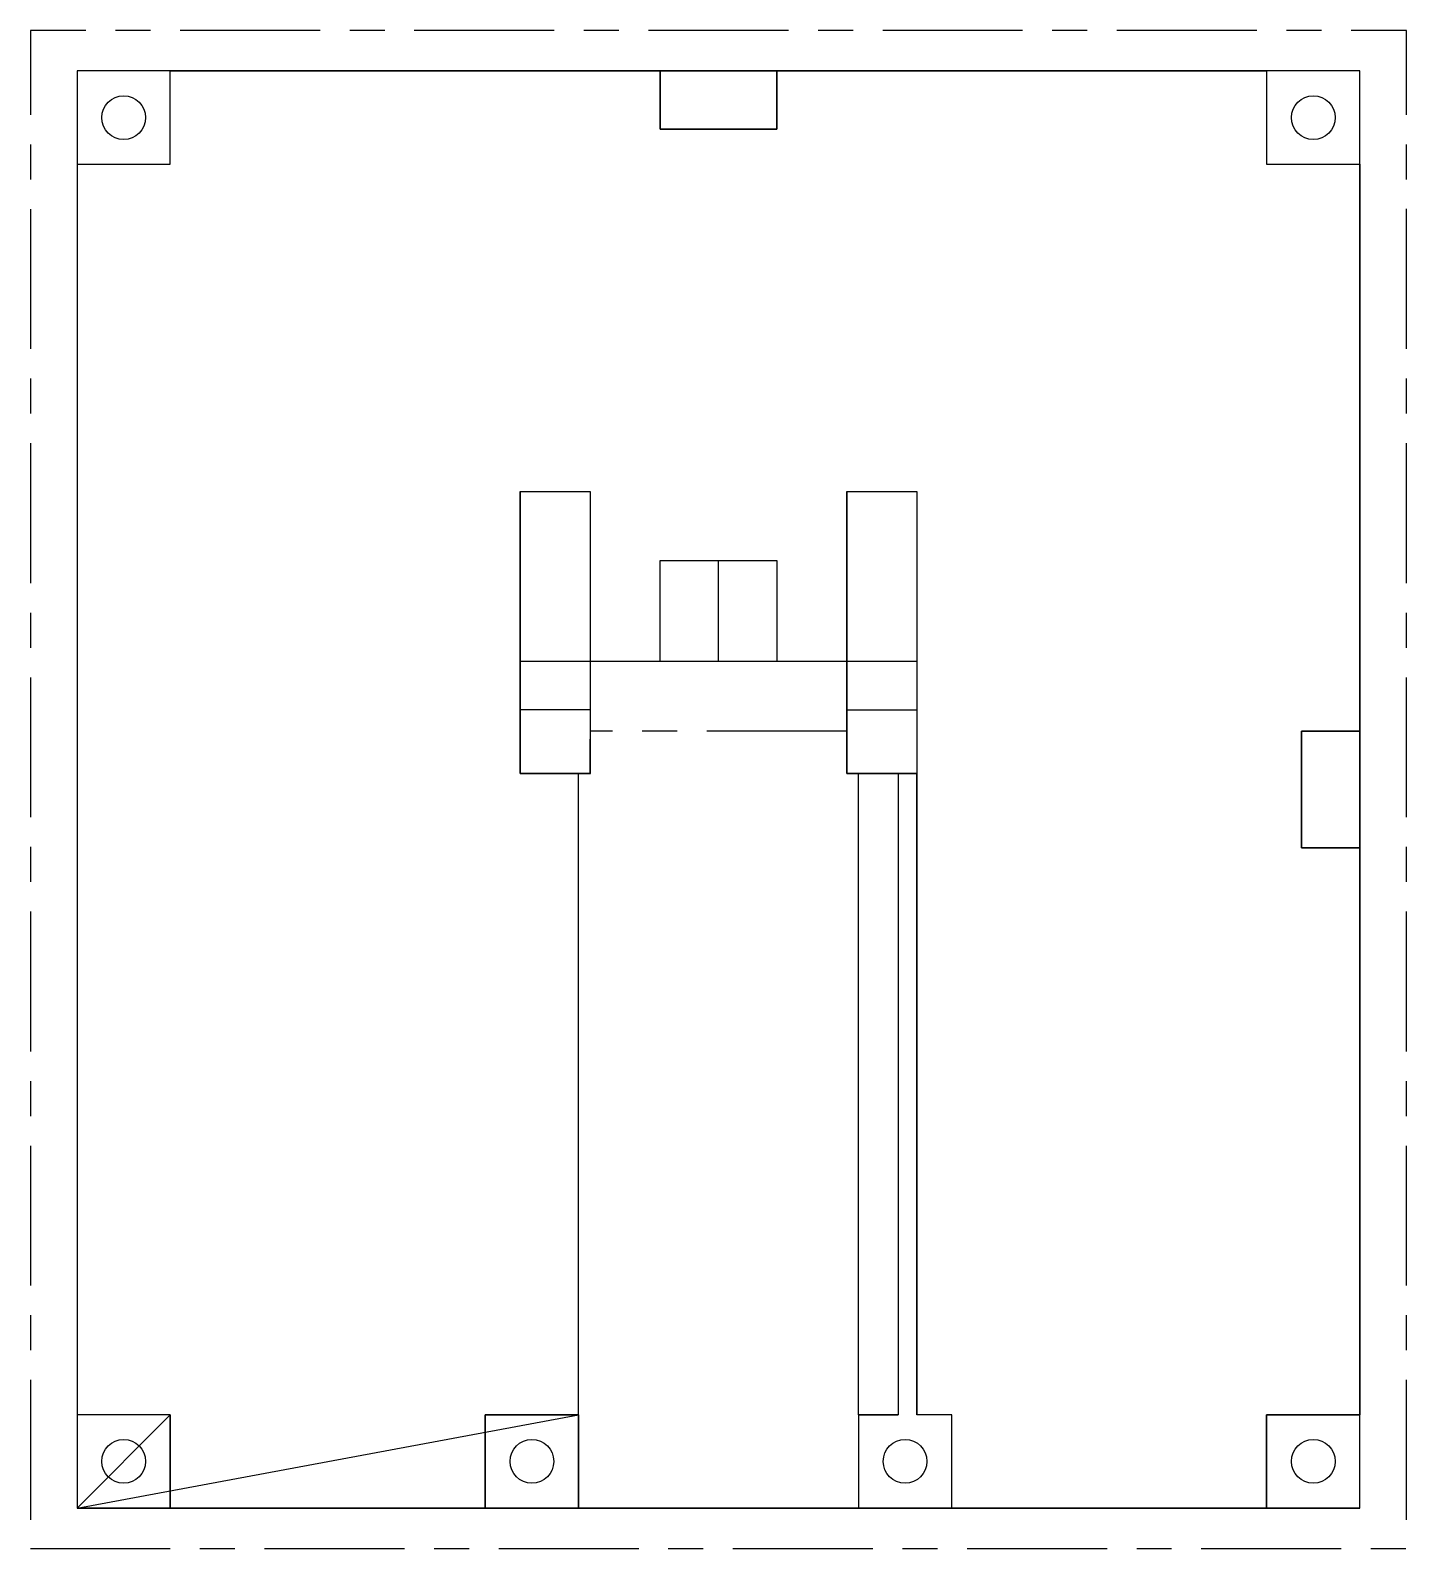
# Model space of a CAD drawing. Header units: inches. Extents: x 0 to 4.65, y -0.1 to 5.02.
import ezdxf

# ---------------------------------------------------------------- set-up
doc = ezdxf.new("R2010")
doc.units = ezdxf.units.IN
doc.header["$MEASUREMENT"] = 0
doc.linetypes.add('CHAIN', pattern=[0.7087, 0.4724, -0.0591, 0.1181, -0.0591])

msp = doc.modelspace()

# ---------------------------------------------------------------- linework, layer by layer
for p, q in [((0.1575, 4.8839), (0.1575, 0.0328)), ((0.4724, 4.569), (0.4724, 4.8839)), ((0.4724, 4.8839), (4.1732, 4.8839)), ((2.126, 4.8839), (0.4724, 4.8839)), ((4.1732, 4.8839), (2.5197, 4.8839)), ((0.1575, 4.569), (0.1575, 0.3478)), ((4.4882, 4.569), (4.4882, 0.3478)), ((4.4882, 2.6552), (4.4882, 4.569)), ((1.6535, 3.4646), (1.6535, 2.7268)), ((1.6535, 2.6282), (1.6535, 3.4646)), ((1.6535, 3.4646), (1.8898, 3.4646)), ((1.6535, 3.4646), (1.6535, 2.7268)), ((1.6535, 3.4646), (1.6535, 2.7268)), ((1.8898, 3.4646), (1.8898, 2.7268)), ((1.8898, 3.4646), (1.8898, 2.6282)), ((1.8898, 3.4646), (1.8898, 2.7268)), ((1.8898, 3.4646), (1.8898, 2.7268)), ((2.7559, 3.4646), (2.7559, 2.7268)), ((2.7559, 3.4646), (2.9921, 3.4646)), ((2.7559, 3.4646), (2.7559, 2.7268)), ((2.7559, 2.512), (2.7559, 3.4646)), ((2.7559, 3.4646), (2.7559, 2.7268)), ((2.9921, 3.4646), (2.9921, 2.7268)), ((2.9921, 3.4646), (2.9921, 2.7268)), ((2.9921, 3.4646), (2.9921, 0.3478)), ((1.6535, 2.512), (1.6535, 2.8913)), ((1.6535, 2.8913), (1.8898, 2.8913)), ((1.8898, 2.8913), (1.8898, 2.512)), ((1.8898, 2.8913), (2.7559, 2.8913)), ((2.7559, 2.8913), (2.9921, 2.8913)), ((2.7559, 2.512), (2.7559, 2.8913)), ((2.9921, 2.8913), (2.9921, 2.512)), ((1.6535, 2.7268), (1.6535, 2.5836)), ((1.8898, 2.7268), (1.6535, 2.7268)), ((1.8898, 2.7268), (1.8898, 2.5836)), ((2.7559, 2.7268), (2.9921, 2.7268)), ((2.7559, 2.7268), (2.7559, 2.5836)), ((2.9921, 2.7268), (2.9921, 2.5836)), ((1.8898, 2.7005), (1.8898, 2.6099)), ((2.7559, 2.7005), (2.7559, 2.6099)), ((1.6535, 2.6282), (1.6535, 2.512)), ((1.8898, 2.5101), (1.8898, 2.6282)), ((1.6535, 2.5836), (1.6535, 2.512)), ((1.8898, 2.5836), (1.8898, 2.512)), ((2.7559, 2.5836), (2.7559, 2.512)), ((2.9921, 2.5836), (2.9921, 2.512)), ((1.6535, 2.512), (1.8898, 2.512)), ((1.8898, 2.512), (1.6535, 2.512)), ((1.6535, 2.512), (1.8898, 2.512)), ((1.8898, 2.512), (1.6535, 2.512)), ((1.8504, 0.3478), (1.8504, 2.512)), ((1.8898, 2.5101), (1.8898, 2.512)), ((2.7559, 2.512), (2.9921, 2.512)), ((2.9291, 2.512), (2.7559, 2.512)), ((2.9291, 2.512), (2.7559, 2.512)), ((2.7953, 0.3478), (2.7953, 2.512)), ((4.4882, 0.3478), (4.4882, 2.2615)), ((2.9291, 0.3478), (2.7953, 0.3478)), ((4.4882, 0.0328), (4.4882, 0.3478)), ((0.1575, 0.0328), (1.8504, 0.0328)), ((0.4724, 0.0328), (1.5354, 0.0328)), ((1.8504, 0.0328), (2.7953, 0.0328)), ((4.1732, 0.0328), (3.1102, 0.0328)), ((3.1102, 0.0328), (4.1732, 0.0328))]:
    msp.add_line(p, q)
at = {"linetype": 'CHAIN'}
for p, q in [((2.126, 4.8839), (0.4724, 4.8839)), ((2.126, 4.6871), (2.126, 4.8839)), ((2.5197, 4.8839), (2.5197, 4.6871)), ((4.1732, 4.8839), (2.5197, 4.8839)), ((2.5197, 4.6871), (2.126, 4.6871)), ((0.1575, 4.569), (0.1575, 0.3478)), ((4.4882, 2.6552), (4.4882, 4.569)), ((2.3228, 2.8913), (2.3228, 3.2318)), ((1.6535, 2.512), (1.6535, 2.8913)), ((1.6535, 2.8913), (1.8898, 2.8913)), ((1.8898, 2.8913), (1.8898, 2.512)), ((2.7559, 2.8913), (2.9921, 2.8913)), ((2.7559, 2.512), (2.7559, 2.8913)), ((2.9921, 2.8913), (2.9921, 2.512)), ((1.8898, 2.7005), (1.8898, 2.6099)), ((2.7559, 2.7005), (2.7559, 2.6099)), ((2.7559, 2.6552), (1.8898, 2.6552)), ((4.2913, 2.6552), (4.4882, 2.6552)), ((4.2913, 2.2615), (4.2913, 2.6552)), ((1.8898, 2.512), (1.6535, 2.512)), ((2.9291, 2.512), (2.7559, 2.512)), ((4.4882, 2.2615), (4.2913, 2.2615)), ((4.4882, 0.3478), (4.4882, 2.2615)), ((0.4724, 0.3478), (0.4724, 0.0328)), ((1.5354, 0.0328), (1.5354, 0.3478)), ((1.5354, 0.3478), (1.8504, 0.3478)), ((1.8504, 0.3478), (1.8504, 0.0328)), ((2.7953, 0.3478), (2.9291, 0.3478)), ((4.1732, 0.3478), (4.4882, 0.3478)), ((4.1732, 0.0328), (4.1732, 0.3478)), ((0.1575, 0.0328), (0.4724, 0.0328)), ((0.4724, 0.0328), (1.5354, 0.0328)), ((1.8504, 0.0328), (2.7953, 0.0328)), ((3.1102, 0.0328), (4.1732, 0.0328))]:
    msp.add_line(p, q, dxfattribs=at)
at = {"linetype": 'CHAIN', "flags": 128}
for points in [[(0, -0.1042), (4.6457, -0.1042), (4.6457, 5.0209), (0, 5.0209)], [(0, -0.1042), (4.6457, -0.1042), (4.6457, 5.0209), (0, 5.0209)], [(0.1575, 4.569), (0.4724, 4.569), (0.4724, 4.8839), (0.1575, 4.8839)], [(0.1575, 4.569), (0.4724, 4.569), (0.4724, 4.8839), (0.1575, 4.8839)], [(0.1575, 4.569), (0.4724, 4.569), (0.4724, 4.8839), (0.1575, 4.8839)], [(0.1575, 4.569), (0.4724, 4.569), (0.4724, 4.8839), (0.1575, 4.8839)], [(0.1575, 4.569), (0.4724, 4.569), (0.4724, 4.8839), (0.1575, 4.8839)], [(0.1575, 4.569), (0.4724, 4.569), (0.4724, 4.8839), (0.1575, 4.8839)], [(0.1575, 4.569), (0.4724, 4.569), (0.4724, 4.8839), (0.1575, 4.8839)], [(0.1575, 4.569), (0.4724, 4.569), (0.4724, 4.8839), (0.1575, 4.8839)], [(0.1575, 4.569), (0.4724, 4.569), (0.4724, 4.8839), (0.1575, 4.8839)], [(2.5197, 4.8839), (2.126, 4.8839), (2.126, 4.6871), (2.5197, 4.6871)], [(4.4882, 4.569), (4.4882, 4.8839), (4.1732, 4.8839), (4.1732, 4.569)], [(4.4882, 4.569), (4.4882, 4.8839), (4.1732, 4.8839), (4.1732, 4.569)], [(4.1732, 4.8839), (4.1732, 4.569), (4.4882, 4.569), (4.4882, 4.8839)], [(4.4882, 2.2615), (4.4882, 2.6552), (4.2913, 2.6552), (4.2913, 2.2615)], [(3.1102, 0.0328), (3.1102, 0.3478), (2.9921, 0.3478), (2.9921, 2.512), (2.9291, 2.512), (2.9291, 0.3478), (2.7953, 0.3478), (2.7953, 0.0328)], [(3.1102, 0.0328), (3.1102, 0.3478), (2.9921, 0.3478), (2.9921, 2.512), (2.9291, 2.512), (2.9291, 0.3478), (2.7953, 0.3478), (2.7953, 0.0328)], [(2.9921, 2.512), (2.9291, 2.512), (2.9291, 0.3478), (2.7953, 0.3478), (2.7953, 0.0328), (3.1102, 0.0328), (3.1102, 0.3478), (2.9921, 0.3478)], [(2.9921, 2.512), (2.9291, 2.512), (2.9291, 0.3478), (2.7953, 0.3478), (2.7953, 0.0328), (3.1102, 0.0328), (3.1102, 0.3478), (2.9921, 0.3478)], [(2.9291, 2.512), (2.9291, 0.3478), (2.7953, 0.3478), (2.7953, 0.0328), (3.1102, 0.0328), (3.1102, 0.3478), (2.9921, 0.3478), (2.9921, 2.512)], [(2.9921, 0.3478), (2.9921, 2.512), (2.9291, 2.512), (2.9291, 0.3478), (2.7953, 0.3478), (2.7953, 0.0328), (3.1102, 0.0328), (3.1102, 0.3478)], [(2.9921, 2.512), (2.9291, 2.512), (2.9291, 0.3478), (2.7953, 0.3478), (2.7953, 0.0328), (3.1102, 0.0328), (3.1102, 0.3478), (2.9921, 0.3478)], [(2.9921, 0.3478), (2.9921, 2.512), (2.9291, 2.512), (2.9291, 0.3478), (2.7953, 0.3478), (2.7953, 0.0328), (3.1102, 0.0328), (3.1102, 0.3478)], [(2.9291, 0.3478), (2.7953, 0.3478), (2.7953, 0.0328), (3.1102, 0.0328), (3.1102, 0.3478), (2.9921, 0.3478), (2.9921, 2.512), (2.9291, 2.512)], [(2.9921, 2.512), (2.9291, 2.512), (2.9291, 0.3478), (2.7953, 0.3478), (2.7953, 0.0328), (3.1102, 0.0328), (3.1102, 0.3478), (2.9921, 0.3478)], [(2.9291, 0.3478), (2.7953, 0.3478), (2.7953, 0.0328), (3.1102, 0.0328), (3.1102, 0.3478), (2.9921, 0.3478), (2.9921, 2.512), (2.9291, 2.512)], [(2.9291, 2.512), (2.9291, 0.3478), (2.7953, 0.3478), (2.7953, 0.0328), (3.1102, 0.0328), (3.1102, 0.3478), (2.9921, 0.3478), (2.9921, 2.512)], [(2.9921, 2.512), (2.9291, 2.512), (2.9291, 0.3478), (2.7953, 0.3478), (2.7953, 0.0328), (3.1102, 0.0328), (3.1102, 0.3478), (2.9921, 0.3478)], [(2.9921, 2.512), (2.9291, 2.512), (2.9291, 0.3478), (2.7953, 0.3478), (2.7953, 0.0328), (3.1102, 0.0328), (3.1102, 0.3478), (2.9921, 0.3478)], [(2.9921, 2.512), (2.9291, 2.512), (2.9291, 0.3478), (2.7953, 0.3478), (2.7953, 0.0328), (3.1102, 0.0328), (3.1102, 0.3478), (2.9921, 0.3478)], [(2.9921, 2.512), (2.9291, 2.512), (2.9291, 0.3478), (2.7953, 0.3478), (2.7953, 0.0328), (3.1102, 0.0328), (3.1102, 0.3478), (2.9921, 0.3478)], [(2.9921, 2.512), (2.9291, 2.512), (2.9291, 0.3478), (2.7953, 0.3478), (2.7953, 0.0328), (3.1102, 0.0328), (3.1102, 0.3478), (2.9921, 0.3478)], [(2.9921, 2.512), (2.9291, 2.512), (2.9291, 0.3478), (2.7953, 0.3478), (2.7953, 0.0328), (3.1102, 0.0328), (3.1102, 0.3478), (2.9921, 0.3478)], [(2.9921, 2.512), (2.9291, 2.512), (2.9291, 0.3478), (2.7953, 0.3478), (2.7953, 0.0328), (3.1102, 0.0328), (3.1102, 0.3478), (2.9921, 0.3478)], [(2.9291, 2.512), (2.9291, 0.3478), (2.7953, 0.3478), (2.7953, 0.0328), (3.1102, 0.0328), (3.1102, 0.3478), (2.9921, 0.3478), (2.9921, 2.512)], [(2.9291, 2.512), (2.9291, 0.3478), (2.7953, 0.3478), (2.7953, 0.0328), (3.1102, 0.0328), (3.1102, 0.3478), (2.9921, 0.3478), (2.9921, 2.512)], [(2.7953, 0.0328), (3.1102, 0.0328), (3.1102, 0.3478), (2.9921, 0.3478), (2.9921, 2.512), (2.9291, 2.512), (2.9291, 0.3478), (2.7953, 0.3478)], [(0.1575, 0.0328), (0.4724, 0.0328), (0.4724, 0.3478), (0.1575, 0.3478)], [(0.1575, 0.3478), (0.1575, 0.0328), (0.4724, 0.0328), (0.4724, 0.3478)], [(1.5354, 0.0328), (1.8504, 0.0328), (1.8504, 0.3478), (1.5354, 0.3478)], [(1.5354, 0.0328), (1.8504, 0.0328), (1.8504, 0.3478), (1.5354, 0.3478)], [(1.5354, 0.0328), (1.8504, 0.0328), (1.8504, 0.3478), (1.5354, 0.3478)], [(4.1732, 0.0328), (4.4882, 0.0328), (4.4882, 0.3478), (4.1732, 0.3478)], [(4.1732, 0.0328), (4.4882, 0.0328), (4.4882, 0.3478), (4.1732, 0.3478)], [(4.1732, 0.0328), (4.4882, 0.0328), (4.4882, 0.3478), (4.1732, 0.3478)], [(4.1732, 0.0328), (4.4882, 0.0328), (4.4882, 0.3478), (4.1732, 0.3478)]]:
    msp.add_lwpolyline(points, close=True, dxfattribs=at)
for points in [[(0.1575, 4.569), (0.4724, 4.569), (0.4724, 4.8839), (0.1575, 4.8839)], [(0.1575, 4.569), (0.4724, 4.569), (0.4724, 4.8839), (0.1575, 4.8839)], [(0.1575, 4.569), (0.4724, 4.569), (0.4724, 4.8839), (0.1575, 4.8839)], [(2.5197, 4.8839), (2.126, 4.8839), (2.126, 4.6871), (2.5197, 4.6871)], [(4.4882, 4.569), (4.4882, 4.8839), (4.1732, 4.8839), (4.1732, 4.569)], [(4.4882, 2.2615), (4.4882, 2.6552), (4.2913, 2.6552), (4.2913, 2.2615)], [(3.1102, 0.0328), (3.1102, 0.3478), (2.9921, 0.3478), (2.9921, 2.512), (2.9291, 2.512), (2.9291, 0.3478), (2.7953, 0.3478), (2.7953, 0.0328)], [(2.9291, 2.512), (2.9291, 0.3478), (2.7953, 0.3478), (2.7953, 0.0328), (3.1102, 0.0328), (3.1102, 0.3478), (2.9921, 0.3478), (2.9921, 2.512)], [(2.9921, 2.512), (2.9291, 2.512), (2.9291, 0.3478), (2.7953, 0.3478), (2.7953, 0.0328), (3.1102, 0.0328), (3.1102, 0.3478), (2.9921, 0.3478)], [(2.9291, 0.3478), (2.7953, 0.3478), (2.7953, 0.0328), (3.1102, 0.0328), (3.1102, 0.3478), (2.9921, 0.3478), (2.9921, 2.512), (2.9291, 2.512)], [(2.9921, 2.512), (2.9291, 2.512), (2.9291, 0.3478), (2.7953, 0.3478), (2.7953, 0.0328), (3.1102, 0.0328), (3.1102, 0.3478), (2.9921, 0.3478)], [(2.9291, 2.512), (2.9291, 0.3478), (2.7953, 0.3478), (2.7953, 0.0328), (3.1102, 0.0328), (3.1102, 0.3478), (2.9921, 0.3478), (2.9921, 2.512)], [(2.7953, 0.0328), (3.1102, 0.0328), (3.1102, 0.3478), (2.9921, 0.3478), (2.9921, 2.512), (2.9291, 2.512), (2.9291, 0.3478), (2.7953, 0.3478)], [(2.9291, 0.3478), (2.7953, 0.3478), (2.7953, 0.0328), (3.1102, 0.0328), (3.1102, 0.3478), (2.9921, 0.3478), (2.9921, 2.512), (2.9291, 2.512)], [(2.9921, 2.512), (2.9291, 2.512), (2.9291, 0.3478), (2.7953, 0.3478), (2.7953, 0.0328), (3.1102, 0.0328), (3.1102, 0.3478), (2.9921, 0.3478)], [(0.1575, 0.0328), (0.4724, 0.0328), (0.4724, 0.3478), (0.1575, 0.3478)], [(0.1575, 0.0328), (0.4724, 0.0328), (0.4724, 0.3478), (0.1575, 0.3478)], [(0.1575, 0.0328), (0.4724, 0.0328), (0.4724, 0.3478), (0.1575, 0.3478)], [(0.1575, 0.3478), (0.1575, 0.0328), (0.4724, 0.0328), (0.4724, 0.3478)], [(0.1575, 0.3478), (0.1575, 0.0328), (0.4724, 0.0328), (0.4724, 0.3478)], [(1.5354, 0.0328), (1.8504, 0.0328), (1.8504, 0.3478), (1.5354, 0.3478)], [(1.5354, 0.0328), (1.8504, 0.0328), (1.8504, 0.3478), (1.5354, 0.3478)], [(1.5354, 0.0328), (1.8504, 0.0328), (1.8504, 0.3478), (1.5354, 0.3478)], [(1.5354, 0.0328), (1.8504, 0.0328), (1.8504, 0.3478), (1.5354, 0.3478)], [(1.5354, 0.0328), (1.8504, 0.0328), (1.8504, 0.3478), (1.5354, 0.3478)], [(1.5354, 0.0328), (1.8504, 0.0328), (1.8504, 0.3478), (1.5354, 0.3478)], [(4.1732, 0.0328), (4.4882, 0.0328), (4.4882, 0.3478), (4.1732, 0.3478)], [(4.1732, 0.0328), (4.4882, 0.0328), (4.4882, 0.3478), (4.1732, 0.3478)]]:
    msp.add_lwpolyline(points, close=True)
msp.add_lwpolyline([(4.1732, 4.8839), (4.1732, 4.569), (4.4882, 4.569), (4.4882, 4.8839), (0.1575, 4.8839)], dxfattribs=at)
for points in [[(4.1732, 4.8839), (4.1732, 4.569), (4.4882, 4.569), (4.4882, 4.8839), (0.1575, 4.8839)], [(2.126, 2.8913), (2.126, 3.2318), (2.5197, 3.2318), (2.5197, 2.8913)], [(4.4882, 0.0328), (0.1575, 0.0328), (0.4724, 0.3478), (0.1575, 0.3478), (0.1575, 0.0328)], [(4.4882, 0.0328), (0.1575, 0.0328), (0.4724, 0.3478), (0.1575, 0.3478), (0.1575, 0.0328)], [(0.1575, 0.0328), (4.4882, 0.0328), (4.4882, 0.3478), (4.1732, 0.3478), (4.1732, 0.0328)], [(4.4882, 0.0328), (0.1575, 0.0328), (1.8504, 0.3478), (1.5354, 0.3478), (1.5354, 0.0328)], [(4.4882, 0.0328), (0.1575, 0.0328), (1.8504, 0.3478), (1.5354, 0.3478), (1.5354, 0.0328)]]:
    msp.add_lwpolyline(points)
for centre in [(0.315, 4.7265), (0.315, 4.7265), (0.315, 4.7265), (4.3307, 4.7265), (4.3307, 4.7265), (4.3307, 4.7265), (0.315, 0.1903), (0.315, 0.1903), (0.315, 0.1903), (1.6929, 0.1903), (1.6929, 0.1903), (1.6929, 0.1903), (2.9528, 0.1903), (2.9528, 0.1903), (2.9528, 0.1903), (4.3307, 0.1903), (4.3307, 0.1903), (4.3307, 0.1903)]:
    msp.add_circle(centre, 0.0738)

doc.saveas('drawing.dxf')
